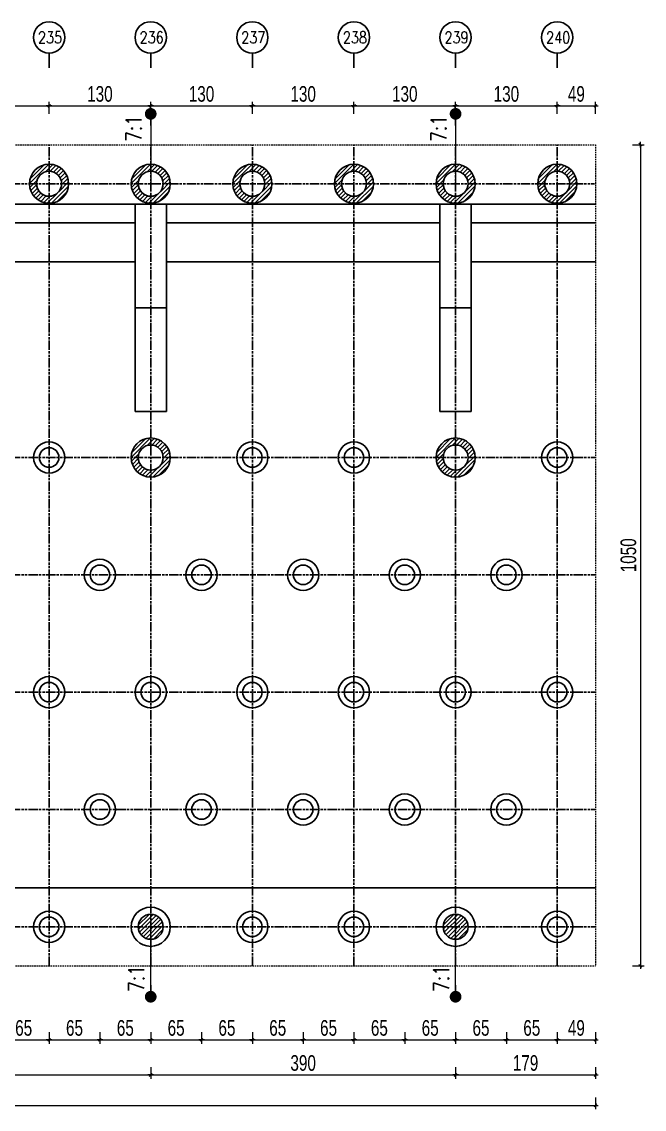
# Model space of a CAD drawing. Header units: inches. Extents: x -1640460 to 2672754, y -1012 to 1209503.
# Drawn here: x 3050 to 3847, y 136 to 1527 of the extents above; entities that cross this region are included whole.
import ezdxf

# ---------------------------------------------------------------- set-up
doc = ezdxf.new("R2010")
doc.units = ezdxf.units.IN
doc.header["$MEASUREMENT"] = 0
doc.linetypes.add('ACAD_ISO09W100', pattern=[45, 24, -3, 6, -3, 6, -3])
doc.linetypes.add('HIDDEN', pattern=[0.375, 0.25, -0.125])
doc.layers.add('DIM', color=177, linetype='Continuous', lineweight=20)
doc.layers.add('THAY1', color=9, linetype='Continuous', lineweight=20)
for name, color, linetype in [('Kich thuoc', 4, 'Continuous'), ('Text', 2, 'Continuous'), ('Tim', 8, 'ACAD_ISO09W100')]:
    doc.layers.add(name, color=color, linetype=linetype)
doc.styles.add('KICH_THUOC', font='vnsimli.shx', dxfattribs={"width": 0.8})
doc.styles.add('TXTDIM', font='VNARIAL.TTF', dxfattribs={"width": 0.7})
doc.dimstyles.new('DIM10', dxfattribs={"dimscale": 10, "dimtxt": 2, "dimasz": 0.3, "dimexe": 0.5, "dimexo": 0.5, "dimgap": 0.5, "dimtad": 1, "dimdec": 0, "dimzin": 12, "dimdsep": 46, "dimtxsty": 'TXTDIM', "dimblk": 'SLASH', "dimcen": 1.5, "dimclrd": 1, "dimclre": 256, "dimclrt": 2, "dimadec": 0, "dimazin": 0, "dimtfac": 1, "dimtdec": 0, "dimtix": 1, "dimtmove": 0, "dimatfit": 3, "dimldrblk": 'DOT', "dimfxl": 1, "dimfxlon": 1, "dimtolj": 1, "dimtzin": 0, "dimlwd": 9, "dimlwe": 9, "dimarcsym": 1})
pattern_1 = [(45, (2340, 0), (-2.651650429449553, 2.651650429449553), [])]
pattern_2 = [(45, (2730, 0), (-2.651650429449553, 2.651650429449553), [])]

# ---------------------------------------------------------------- blocks, each defined once
blk = doc.blocks.new('SLASH')
at = {"layer": 'DIM', "color": 16}
blk.add_line((-1.2, 0), (1.2, 0), dxfattribs=at)
at = {"layer": 'DIM', "color": 16, "linetype": 'Continuous'}
blk.add_line((-0.6, -0.6), (0.6, 0.6), dxfattribs=at)
blk = doc.blocks.new('*D294')
at = {"layer": 'Defpoints', "color": 0}
for p in [(3020.375935427951, 319.4343528143809), (3085.375935427951, 319.4343528143809), (3085.375935427951, 224.8443050668575)]:
    blk.add_point(p, dxfattribs=at)
at = {"layer": 'Kich thuoc', "lineweight": 9}
for p, q in [((3020.375935427951, 234.8443050668575), (3020.375935427951, 219.8443050668575)), ((3085.375935427951, 234.8443050668575), (3085.375935427951, 219.8443050668575))]:
    blk.add_line(p, q, dxfattribs=at)
at = {"layer": 'Kich thuoc', "color": 1, "lineweight": 9}
blk.add_line((3023.375935427951, 224.8443050668575), (3082.375935427951, 224.8443050668575), dxfattribs=at)
at = {"layer": 'Kich thuoc', "color": 1, "lineweight": 9, "xscale": 3, "yscale": 3, "zscale": 3, "rotation": 180}
blk.add_blockref('SLASH', (3020.375935427951, 224.8443050668575), dxfattribs=at)
at = {"layer": 'Kich thuoc', "color": 1, "lineweight": 9, "xscale": 3, "yscale": 3, "zscale": 3}
blk.add_blockref('SLASH', (3085.375935427951, 224.8443050668575), dxfattribs=at)
at = {"layer": 'Kich thuoc', "color": 2, "insert": (3052.875935427951, 240.0489435388902), "char_height": 20, "attachment_point": 5, "style": 'TXTDIM'}
blk.add_mtext('\\A1;65', dxfattribs=at)
blk = doc.blocks.new('_Dot')
at = {"color": 0, "linetype": 'ByBlock', "lineweight": -2}
blk.add_line((-0.5, 0), (-1, 0), dxfattribs=at)
at = {"color": 0, "linetype": 'ByBlock', "const_width": 0.5}
blk.add_lwpolyline([(-0.25, 0, 1), (0.25, 0, 1)], format="xyb", close=True, dxfattribs=at)
blk = doc.blocks.new('*D295')
at = {"layer": 'Defpoints', "color": 0}
for p in [(3085.375935427951, 319.4343528143809), (3150.375935427951, 319.4343528143809), (3150.375935427951, 224.8443050668575)]:
    blk.add_point(p, dxfattribs=at)
at = {"layer": 'Kich thuoc', "lineweight": 9}
for p, q in [((3085.375935427951, 234.8443050668575), (3085.375935427951, 219.8443050668575)), ((3150.375935427951, 234.8443050668575), (3150.375935427951, 219.8443050668575))]:
    blk.add_line(p, q, dxfattribs=at)
at = {"layer": 'Kich thuoc', "color": 1, "lineweight": 9}
blk.add_line((3088.375935427951, 224.8443050668575), (3147.375935427951, 224.8443050668575), dxfattribs=at)
at = {"layer": 'Kich thuoc', "color": 1, "lineweight": 9, "xscale": 3, "yscale": 3, "zscale": 3, "rotation": 180}
blk.add_blockref('SLASH', (3085.375935427951, 224.8443050668575), dxfattribs=at)
at = {"layer": 'Kich thuoc', "color": 1, "lineweight": 9, "xscale": 3, "yscale": 3, "zscale": 3}
blk.add_blockref('SLASH', (3150.375935427951, 224.8443050668575), dxfattribs=at)
at = {"layer": 'Kich thuoc', "color": 2, "insert": (3117.875935427951, 240.0489435388902), "char_height": 20, "attachment_point": 5, "style": 'TXTDIM'}
blk.add_mtext('\\A1;65', dxfattribs=at)
blk = doc.blocks.new('*D296')
at = {"layer": 'Defpoints', "color": 0}
for p in [(3150.375935427951, 319.4343528143809), (3215.375935427951, 319.4343528143809), (3215.375935427951, 224.8443050668575)]:
    blk.add_point(p, dxfattribs=at)
at = {"layer": 'Kich thuoc', "lineweight": 9}
for p, q in [((3150.375935427951, 234.8443050668575), (3150.375935427951, 219.8443050668575)), ((3215.375935427951, 234.8443050668575), (3215.375935427951, 219.8443050668575))]:
    blk.add_line(p, q, dxfattribs=at)
at = {"layer": 'Kich thuoc', "color": 1, "lineweight": 9}
blk.add_line((3153.375935427951, 224.8443050668575), (3212.375935427951, 224.8443050668575), dxfattribs=at)
at = {"layer": 'Kich thuoc', "color": 1, "lineweight": 9, "xscale": 3, "yscale": 3, "zscale": 3, "rotation": 180}
blk.add_blockref('SLASH', (3150.375935427951, 224.8443050668575), dxfattribs=at)
at = {"layer": 'Kich thuoc', "color": 1, "lineweight": 9, "xscale": 3, "yscale": 3, "zscale": 3}
blk.add_blockref('SLASH', (3215.375935427951, 224.8443050668575), dxfattribs=at)
at = {"layer": 'Kich thuoc', "color": 2, "insert": (3182.875935427951, 240.0489435388902), "char_height": 20, "attachment_point": 5, "style": 'TXTDIM'}
blk.add_mtext('\\A1;65', dxfattribs=at)
blk = doc.blocks.new('*D297')
at = {"layer": 'Defpoints', "color": 0}
for p in [(3215.375935427951, 319.4343528143809), (3280.375935427951, 319.4343528143809), (3280.375935427951, 224.8443050668575)]:
    blk.add_point(p, dxfattribs=at)
at = {"layer": 'Kich thuoc', "lineweight": 9}
for p, q in [((3215.375935427951, 234.8443050668575), (3215.375935427951, 219.8443050668575)), ((3280.375935427951, 234.8443050668575), (3280.375935427951, 219.8443050668575))]:
    blk.add_line(p, q, dxfattribs=at)
at = {"layer": 'Kich thuoc', "color": 1, "lineweight": 9}
blk.add_line((3218.375935427951, 224.8443050668575), (3277.375935427951, 224.8443050668575), dxfattribs=at)
at = {"layer": 'Kich thuoc', "color": 1, "lineweight": 9, "xscale": 3, "yscale": 3, "zscale": 3, "rotation": 180}
blk.add_blockref('SLASH', (3215.375935427951, 224.8443050668575), dxfattribs=at)
at = {"layer": 'Kich thuoc', "color": 1, "lineweight": 9, "xscale": 3, "yscale": 3, "zscale": 3}
blk.add_blockref('SLASH', (3280.375935427951, 224.8443050668575), dxfattribs=at)
at = {"layer": 'Kich thuoc', "color": 2, "insert": (3247.875935427951, 240.0489435388902), "char_height": 20, "attachment_point": 5, "style": 'TXTDIM'}
blk.add_mtext('\\A1;65', dxfattribs=at)
blk = doc.blocks.new('*D298')
at = {"layer": 'Defpoints', "color": 0}
for p in [(3280.375935427951, 319.4343528143809), (3345.375935427951, 319.4343528143809), (3345.375935427951, 224.8443050668575)]:
    blk.add_point(p, dxfattribs=at)
at = {"layer": 'Kich thuoc', "lineweight": 9}
for p, q in [((3280.375935427951, 234.8443050668575), (3280.375935427951, 219.8443050668575)), ((3345.375935427951, 234.8443050668575), (3345.375935427951, 219.8443050668575))]:
    blk.add_line(p, q, dxfattribs=at)
at = {"layer": 'Kich thuoc', "color": 1, "lineweight": 9}
blk.add_line((3283.375935427951, 224.8443050668575), (3342.375935427951, 224.8443050668575), dxfattribs=at)
at = {"layer": 'Kich thuoc', "color": 1, "lineweight": 9, "xscale": 3, "yscale": 3, "zscale": 3, "rotation": 180}
blk.add_blockref('SLASH', (3280.375935427951, 224.8443050668575), dxfattribs=at)
at = {"layer": 'Kich thuoc', "color": 1, "lineweight": 9, "xscale": 3, "yscale": 3, "zscale": 3}
blk.add_blockref('SLASH', (3345.375935427951, 224.8443050668575), dxfattribs=at)
at = {"layer": 'Kich thuoc', "color": 2, "insert": (3312.875935427951, 240.0489435388902), "char_height": 20, "attachment_point": 5, "style": 'TXTDIM'}
blk.add_mtext('\\A1;65', dxfattribs=at)
blk = doc.blocks.new('*D299')
at = {"layer": 'Defpoints', "color": 0}
for p in [(3345.375935427951, 319.4343528143809), (3410.375935427951, 319.4343528143809), (3410.375935427951, 224.8443050668575)]:
    blk.add_point(p, dxfattribs=at)
at = {"layer": 'Kich thuoc', "lineweight": 9}
for p, q in [((3345.375935427951, 234.8443050668575), (3345.375935427951, 219.8443050668575)), ((3410.375935427951, 234.8443050668575), (3410.375935427951, 219.8443050668575))]:
    blk.add_line(p, q, dxfattribs=at)
at = {"layer": 'Kich thuoc', "color": 1, "lineweight": 9}
blk.add_line((3348.375935427951, 224.8443050668575), (3407.375935427951, 224.8443050668575), dxfattribs=at)
at = {"layer": 'Kich thuoc', "color": 1, "lineweight": 9, "xscale": 3, "yscale": 3, "zscale": 3, "rotation": 180}
blk.add_blockref('SLASH', (3345.375935427951, 224.8443050668575), dxfattribs=at)
at = {"layer": 'Kich thuoc', "color": 1, "lineweight": 9, "xscale": 3, "yscale": 3, "zscale": 3}
blk.add_blockref('SLASH', (3410.375935427951, 224.8443050668575), dxfattribs=at)
at = {"layer": 'Kich thuoc', "color": 2, "insert": (3377.875935427951, 240.0489435388902), "char_height": 20, "attachment_point": 5, "style": 'TXTDIM'}
blk.add_mtext('\\A1;65', dxfattribs=at)
blk = doc.blocks.new('*D300')
at = {"layer": 'Defpoints', "color": 0}
for p in [(3410.375935427951, 319.4343528143809), (3475.375935427951, 319.4343528143809), (3475.375935427951, 224.8443050668575)]:
    blk.add_point(p, dxfattribs=at)
at = {"layer": 'Kich thuoc', "lineweight": 9}
for p, q in [((3410.375935427951, 234.8443050668575), (3410.375935427951, 219.8443050668575)), ((3475.375935427951, 234.8443050668575), (3475.375935427951, 219.8443050668575))]:
    blk.add_line(p, q, dxfattribs=at)
at = {"layer": 'Kich thuoc', "color": 1, "lineweight": 9}
blk.add_line((3413.375935427951, 224.8443050668575), (3472.375935427951, 224.8443050668575), dxfattribs=at)
at = {"layer": 'Kich thuoc', "color": 1, "lineweight": 9, "xscale": 3, "yscale": 3, "zscale": 3, "rotation": 180}
blk.add_blockref('SLASH', (3410.375935427951, 224.8443050668575), dxfattribs=at)
at = {"layer": 'Kich thuoc', "color": 1, "lineweight": 9, "xscale": 3, "yscale": 3, "zscale": 3}
blk.add_blockref('SLASH', (3475.375935427951, 224.8443050668575), dxfattribs=at)
at = {"layer": 'Kich thuoc', "color": 2, "insert": (3442.875935427951, 240.0489435388902), "char_height": 20, "attachment_point": 5, "style": 'TXTDIM'}
blk.add_mtext('\\A1;65', dxfattribs=at)
blk = doc.blocks.new('*D301')
at = {"layer": 'Defpoints', "color": 0}
for p in [(3475.375935427951, 319.4343528143809), (3540.375935427951, 319.4343528143809), (3540.375935427951, 224.8443050668575)]:
    blk.add_point(p, dxfattribs=at)
at = {"layer": 'Kich thuoc', "lineweight": 9}
for p, q in [((3475.375935427951, 234.8443050668575), (3475.375935427951, 219.8443050668575)), ((3540.375935427951, 234.8443050668575), (3540.375935427951, 219.8443050668575))]:
    blk.add_line(p, q, dxfattribs=at)
at = {"layer": 'Kich thuoc', "color": 1, "lineweight": 9}
blk.add_line((3478.375935427951, 224.8443050668575), (3537.375935427951, 224.8443050668575), dxfattribs=at)
at = {"layer": 'Kich thuoc', "color": 1, "lineweight": 9, "xscale": 3, "yscale": 3, "zscale": 3, "rotation": 180}
blk.add_blockref('SLASH', (3475.375935427951, 224.8443050668575), dxfattribs=at)
at = {"layer": 'Kich thuoc', "color": 1, "lineweight": 9, "xscale": 3, "yscale": 3, "zscale": 3}
blk.add_blockref('SLASH', (3540.375935427951, 224.8443050668575), dxfattribs=at)
at = {"layer": 'Kich thuoc', "color": 2, "insert": (3507.875935427951, 240.0489435388902), "char_height": 20, "attachment_point": 5, "style": 'TXTDIM'}
blk.add_mtext('\\A1;65', dxfattribs=at)
blk = doc.blocks.new('*D302')
at = {"layer": 'Defpoints', "color": 0}
for p in [(3540.375935427951, 319.4343528143809), (3605.375935427951, 319.4343528143809), (3605.375935427951, 224.8443050668575)]:
    blk.add_point(p, dxfattribs=at)
at = {"layer": 'Kich thuoc', "lineweight": 9}
for p, q in [((3540.375935427951, 234.8443050668575), (3540.375935427951, 219.8443050668575)), ((3605.375935427951, 234.8443050668575), (3605.375935427951, 219.8443050668575))]:
    blk.add_line(p, q, dxfattribs=at)
at = {"layer": 'Kich thuoc', "color": 1, "lineweight": 9}
blk.add_line((3543.375935427951, 224.8443050668575), (3602.375935427951, 224.8443050668575), dxfattribs=at)
at = {"layer": 'Kich thuoc', "color": 1, "lineweight": 9, "xscale": 3, "yscale": 3, "zscale": 3, "rotation": 180}
blk.add_blockref('SLASH', (3540.375935427951, 224.8443050668575), dxfattribs=at)
at = {"layer": 'Kich thuoc', "color": 1, "lineweight": 9, "xscale": 3, "yscale": 3, "zscale": 3}
blk.add_blockref('SLASH', (3605.375935427951, 224.8443050668575), dxfattribs=at)
at = {"layer": 'Kich thuoc', "color": 2, "insert": (3572.875935427951, 240.0489435388902), "char_height": 20, "attachment_point": 5, "style": 'TXTDIM'}
blk.add_mtext('\\A1;65', dxfattribs=at)
blk = doc.blocks.new('*D303')
at = {"layer": 'Defpoints', "color": 0}
for p in [(3605.375935427951, 319.4343528143809), (3670.375935427951, 319.4343528143809), (3670.375935427951, 224.8443050668575)]:
    blk.add_point(p, dxfattribs=at)
at = {"layer": 'Kich thuoc', "lineweight": 9}
for p, q in [((3605.375935427951, 234.8443050668575), (3605.375935427951, 219.8443050668575)), ((3670.375935427951, 234.8443050668575), (3670.375935427951, 219.8443050668575))]:
    blk.add_line(p, q, dxfattribs=at)
at = {"layer": 'Kich thuoc', "color": 1, "lineweight": 9}
blk.add_line((3608.375935427951, 224.8443050668575), (3667.375935427951, 224.8443050668575), dxfattribs=at)
at = {"layer": 'Kich thuoc', "color": 1, "lineweight": 9, "xscale": 3, "yscale": 3, "zscale": 3, "rotation": 180}
blk.add_blockref('SLASH', (3605.375935427951, 224.8443050668575), dxfattribs=at)
at = {"layer": 'Kich thuoc', "color": 1, "lineweight": 9, "xscale": 3, "yscale": 3, "zscale": 3}
blk.add_blockref('SLASH', (3670.375935427951, 224.8443050668575), dxfattribs=at)
at = {"layer": 'Kich thuoc', "color": 2, "insert": (3637.875935427951, 240.0489435388902), "char_height": 20, "attachment_point": 5, "style": 'TXTDIM'}
blk.add_mtext('\\A1;65', dxfattribs=at)
blk = doc.blocks.new('*D304')
at = {"layer": 'Defpoints', "color": 0}
for p in [(3670.375935427951, 319.4343528143809), (3735.375935427951, 319.4343528143809), (3735.375935427951, 224.8443050668575)]:
    blk.add_point(p, dxfattribs=at)
at = {"layer": 'Kich thuoc', "lineweight": 9}
for p, q in [((3670.375935427951, 234.8443050668575), (3670.375935427951, 219.8443050668575)), ((3735.375935427951, 234.8443050668575), (3735.375935427951, 219.8443050668575))]:
    blk.add_line(p, q, dxfattribs=at)
at = {"layer": 'Kich thuoc', "color": 1, "lineweight": 9}
blk.add_line((3673.375935427951, 224.8443050668575), (3732.375935427951, 224.8443050668575), dxfattribs=at)
at = {"layer": 'Kich thuoc', "color": 1, "lineweight": 9, "xscale": 3, "yscale": 3, "zscale": 3, "rotation": 180}
blk.add_blockref('SLASH', (3670.375935427951, 224.8443050668575), dxfattribs=at)
at = {"layer": 'Kich thuoc', "color": 1, "lineweight": 9, "xscale": 3, "yscale": 3, "zscale": 3}
blk.add_blockref('SLASH', (3735.375935427951, 224.8443050668575), dxfattribs=at)
at = {"layer": 'Kich thuoc', "color": 2, "insert": (3702.875935427951, 240.0489435388902), "char_height": 20, "attachment_point": 5, "style": 'TXTDIM'}
blk.add_mtext('\\A1;65', dxfattribs=at)
blk = doc.blocks.new('*D305')
at = {"layer": 'Defpoints', "color": 0}
for p in [(3735.375935427951, 319.4343528143809), (3784.375935427951, 319.4343528143809), (3784.375935427951, 224.8443050668575)]:
    blk.add_point(p, dxfattribs=at)
at = {"layer": 'Kich thuoc', "lineweight": 9}
for p, q in [((3735.375935427951, 234.8443050668575), (3735.375935427951, 219.8443050668575)), ((3784.375935427951, 234.8443050668575), (3784.375935427951, 219.8443050668575))]:
    blk.add_line(p, q, dxfattribs=at)
at = {"layer": 'Kich thuoc', "color": 1, "lineweight": 9}
blk.add_line((3738.375935427951, 224.8443050668575), (3781.375935427951, 224.8443050668575), dxfattribs=at)
at = {"layer": 'Kich thuoc', "color": 1, "lineweight": 9, "xscale": 3, "yscale": 3, "zscale": 3, "rotation": 180}
blk.add_blockref('SLASH', (3735.375935427951, 224.8443050668575), dxfattribs=at)
at = {"layer": 'Kich thuoc', "color": 1, "lineweight": 9, "xscale": 3, "yscale": 3, "zscale": 3}
blk.add_blockref('SLASH', (3784.375935427951, 224.8443050668575), dxfattribs=at)
at = {"layer": 'Kich thuoc', "color": 2, "insert": (3759.875935427951, 240.0489435388902), "char_height": 20, "attachment_point": 5, "style": 'TXTDIM'}
blk.add_mtext('\\A1;49', dxfattribs=at)
blk = doc.blocks.new('*D312')
at = {"layer": 'Defpoints', "color": 0}
for p in [(2825.375935427951, 319.4343528143809), (3215.375935427951, 319.4343528143809), (3215.375935427951, 179.9958331082016)]:
    blk.add_point(p, dxfattribs=at)
at = {"layer": 'Kich thuoc', "lineweight": 9}
for p, q in [((2825.375935427951, 189.9958331082016), (2825.375935427951, 174.9958331082016)), ((3215.375935427951, 189.9958331082016), (3215.375935427951, 174.9958331082016))]:
    blk.add_line(p, q, dxfattribs=at)
at = {"layer": 'Kich thuoc', "color": 1, "lineweight": 9}
blk.add_line((2828.375935427951, 179.9958331082016), (3212.375935427951, 179.9958331082016), dxfattribs=at)
at = {"layer": 'Kich thuoc', "color": 1, "lineweight": 9, "xscale": 3, "yscale": 3, "zscale": 3, "rotation": 180}
blk.add_blockref('SLASH', (2825.375935427951, 179.9958331082016), dxfattribs=at)
at = {"layer": 'Kich thuoc', "color": 1, "lineweight": 9, "xscale": 3, "yscale": 3, "zscale": 3}
blk.add_blockref('SLASH', (3215.375935427951, 179.9958331082016), dxfattribs=at)
at = {"layer": 'Kich thuoc', "color": 2, "insert": (3020.375935427951, 195.2141141450365), "char_height": 20, "attachment_point": 5, "style": 'TXTDIM'}
blk.add_mtext('\\A1;390', dxfattribs=at)
blk = doc.blocks.new('*D313')
at = {"layer": 'Defpoints', "color": 0}
for p in [(3215.375935427951, 319.4343528143809), (3605.375935427951, 319.4343528143809), (3605.375935427951, 179.9958331082016)]:
    blk.add_point(p, dxfattribs=at)
at = {"layer": 'Kich thuoc', "lineweight": 9}
for p, q in [((3215.375935427951, 189.9958331082016), (3215.375935427951, 174.9958331082016)), ((3605.375935427951, 189.9958331082016), (3605.375935427951, 174.9958331082016))]:
    blk.add_line(p, q, dxfattribs=at)
at = {"layer": 'Kich thuoc', "color": 1, "lineweight": 9}
blk.add_line((3218.375935427951, 179.9958331082016), (3602.375935427951, 179.9958331082016), dxfattribs=at)
at = {"layer": 'Kich thuoc', "color": 1, "lineweight": 9, "xscale": 3, "yscale": 3, "zscale": 3, "rotation": 180}
blk.add_blockref('SLASH', (3215.375935427951, 179.9958331082016), dxfattribs=at)
at = {"layer": 'Kich thuoc', "color": 1, "lineweight": 9, "xscale": 3, "yscale": 3, "zscale": 3}
blk.add_blockref('SLASH', (3605.375935427951, 179.9958331082016), dxfattribs=at)
at = {"layer": 'Kich thuoc', "color": 2, "insert": (3410.375935427951, 195.2141141450365), "char_height": 20, "attachment_point": 5, "style": 'TXTDIM'}
blk.add_mtext('\\A1;390', dxfattribs=at)
blk = doc.blocks.new('*D314')
at = {"layer": 'Defpoints', "color": 0}
for p in [(3605.375935427951, 319.4343528143809), (3784.375935427951, 319.4343528143809), (3784.375935427951, 179.9958331082016)]:
    blk.add_point(p, dxfattribs=at)
at = {"layer": 'Kich thuoc', "lineweight": 9}
for p, q in [((3605.375935427951, 189.9958331082016), (3605.375935427951, 174.9958331082016)), ((3784.375935427951, 189.9958331082016), (3784.375935427951, 174.9958331082016))]:
    blk.add_line(p, q, dxfattribs=at)
at = {"layer": 'Kich thuoc', "color": 1, "lineweight": 9}
blk.add_line((3608.375935427951, 179.9958331082016), (3781.375935427951, 179.9958331082016), dxfattribs=at)
at = {"layer": 'Kich thuoc', "color": 1, "lineweight": 9, "xscale": 3, "yscale": 3, "zscale": 3, "rotation": 180}
blk.add_blockref('SLASH', (3605.375935427951, 179.9958331082016), dxfattribs=at)
at = {"layer": 'Kich thuoc', "color": 1, "lineweight": 9, "xscale": 3, "yscale": 3, "zscale": 3}
blk.add_blockref('SLASH', (3784.375935427951, 179.9958331082016), dxfattribs=at)
at = {"layer": 'Kich thuoc', "color": 2, "insert": (3694.875935427951, 195.2004715802344), "char_height": 20, "attachment_point": 5, "style": 'TXTDIM'}
blk.add_mtext('\\A1;179', dxfattribs=at)
blk = doc.blocks.new('*D315')
at = {"layer": 'Defpoints', "color": 0, "ltscale": 10}
for p in [(696.3759354279509, 319.4343528143809), (3784.375935427951, 319.4343528143809), (3784.375935427951, 141.1836289337371)]:
    blk.add_point(p, dxfattribs=at)
at = {"layer": 'Kich thuoc', "lineweight": 9, "ltscale": 10}
for p, q in [((696.3759354279509, 151.1836289337371), (696.3759354279509, 136.1836289337371)), ((3784.375935427951, 151.1836289337371), (3784.375935427951, 136.1836289337371))]:
    blk.add_line(p, q, dxfattribs=at)
at = {"layer": 'Kich thuoc', "color": 1, "lineweight": 9, "ltscale": 10}
blk.add_line((699.3759354279509, 141.1836289337371), (3781.375935427951, 141.1836289337371), dxfattribs=at)
at = {"layer": 'Kich thuoc', "color": 1, "lineweight": 9, "ltscale": 10, "xscale": 3, "yscale": 3, "zscale": 3, "rotation": 180}
blk.add_blockref('SLASH', (696.3759354279509, 141.1836289337371), dxfattribs=at)
at = {"layer": 'Kich thuoc', "color": 1, "lineweight": 9, "ltscale": 10, "xscale": 3, "yscale": 3, "zscale": 3}
blk.add_blockref('SLASH', (3784.375935427951, 141.1836289337371), dxfattribs=at)
at = {"layer": 'Kich thuoc', "color": 2, "ltscale": 10, "insert": (2240.375935427951, 156.401909970572), "char_height": 20, "attachment_point": 5, "style": 'TXTDIM'}
blk.add_mtext('\\A1;3088', dxfattribs=at)
blk = doc.blocks.new('*D341')
at = {"layer": 'Defpoints', "color": 0}
for p in [(3085.375935427951, 1418.99887959694), (2955.375935427951, 1369.434352814381), (3085.375935427951, 1369.434352814381)]:
    blk.add_point(p, dxfattribs=at)
at = {"layer": 'Kich thuoc', "lineweight": 9}
for p, q in [((2955.375935427951, 1408.99887959694), (2955.375935427951, 1423.99887959694)), ((3085.375935427951, 1408.99887959694), (3085.375935427951, 1423.99887959694))]:
    blk.add_line(p, q, dxfattribs=at)
at = {"layer": 'Kich thuoc', "color": 1, "lineweight": 9}
blk.add_line((2958.375935427951, 1418.99887959694), (3082.375935427951, 1418.99887959694), dxfattribs=at)
at = {"layer": 'Kich thuoc', "color": 1, "lineweight": 9, "xscale": 3, "yscale": 3, "zscale": 3, "rotation": 180}
blk.add_blockref('SLASH', (2955.375935427951, 1418.99887959694), dxfattribs=at)
at = {"layer": 'Kich thuoc', "color": 1, "lineweight": 9, "xscale": 3, "yscale": 3, "zscale": 3}
blk.add_blockref('SLASH', (3085.375935427951, 1418.99887959694), dxfattribs=at)
at = {"layer": 'Kich thuoc', "color": 2, "insert": (3020.375935427951, 1434.217160633775), "char_height": 20, "attachment_point": 5, "style": 'TXTDIM'}
blk.add_mtext('\\A1;130', dxfattribs=at)
blk = doc.blocks.new('*D342')
at = {"layer": 'Defpoints', "color": 0}
for p in [(3215.375935427951, 1418.99887959694), (3215.375935427951, 1383.01085730274), (3085.375935427951, 1369.434352814381)]:
    blk.add_point(p, dxfattribs=at)
at = {"layer": 'Kich thuoc', "lineweight": 9}
for p, q in [((3085.375935427951, 1408.99887959694), (3085.375935427951, 1423.99887959694)), ((3215.375935427951, 1408.99887959694), (3215.375935427951, 1423.99887959694))]:
    blk.add_line(p, q, dxfattribs=at)
at = {"layer": 'Kich thuoc', "color": 1, "lineweight": 9}
blk.add_line((3088.375935427951, 1418.99887959694), (3212.375935427951, 1418.99887959694), dxfattribs=at)
at = {"layer": 'Kich thuoc', "color": 1, "lineweight": 9, "xscale": 3, "yscale": 3, "zscale": 3, "rotation": 180}
blk.add_blockref('SLASH', (3085.375935427951, 1418.99887959694), dxfattribs=at)
at = {"layer": 'Kich thuoc', "color": 1, "lineweight": 9, "xscale": 3, "yscale": 3, "zscale": 3}
blk.add_blockref('SLASH', (3215.375935427951, 1418.99887959694), dxfattribs=at)
at = {"layer": 'Kich thuoc', "color": 2, "insert": (3150.375935427951, 1434.217160633775), "char_height": 20, "attachment_point": 5, "style": 'TXTDIM'}
blk.add_mtext('\\A1;130', dxfattribs=at)
blk = doc.blocks.new('*D343')
at = {"layer": 'Defpoints', "color": 0}
for p in [(3345.375935427951, 1418.99887959694), (3215.375935427951, 1369.434352814381), (3345.375935427951, 1369.434352814381)]:
    blk.add_point(p, dxfattribs=at)
at = {"layer": 'Kich thuoc', "lineweight": 9}
for p, q in [((3215.375935427951, 1408.99887959694), (3215.375935427951, 1423.99887959694)), ((3345.375935427951, 1408.99887959694), (3345.375935427951, 1423.99887959694))]:
    blk.add_line(p, q, dxfattribs=at)
at = {"layer": 'Kich thuoc', "color": 1, "lineweight": 9}
blk.add_line((3218.375935427951, 1418.99887959694), (3342.375935427951, 1418.99887959694), dxfattribs=at)
at = {"layer": 'Kich thuoc', "color": 1, "lineweight": 9, "xscale": 3, "yscale": 3, "zscale": 3, "rotation": 180}
blk.add_blockref('SLASH', (3215.375935427951, 1418.99887959694), dxfattribs=at)
at = {"layer": 'Kich thuoc', "color": 1, "lineweight": 9, "xscale": 3, "yscale": 3, "zscale": 3}
blk.add_blockref('SLASH', (3345.375935427951, 1418.99887959694), dxfattribs=at)
at = {"layer": 'Kich thuoc', "color": 2, "insert": (3280.375935427951, 1434.217160633775), "char_height": 20, "attachment_point": 5, "style": 'TXTDIM'}
blk.add_mtext('\\A1;130', dxfattribs=at)
blk = doc.blocks.new('*D344')
at = {"layer": 'Defpoints', "color": 0}
for p in [(3475.375935427951, 1418.99887959694), (3345.375935427951, 1369.434352814381), (3475.375935427951, 1369.434352814381)]:
    blk.add_point(p, dxfattribs=at)
at = {"layer": 'Kich thuoc', "lineweight": 9}
for p, q in [((3345.375935427951, 1408.99887959694), (3345.375935427951, 1423.99887959694)), ((3475.375935427951, 1408.99887959694), (3475.375935427951, 1423.99887959694))]:
    blk.add_line(p, q, dxfattribs=at)
at = {"layer": 'Kich thuoc', "color": 1, "lineweight": 9}
blk.add_line((3348.375935427951, 1418.99887959694), (3472.375935427951, 1418.99887959694), dxfattribs=at)
at = {"layer": 'Kich thuoc', "color": 1, "lineweight": 9, "xscale": 3, "yscale": 3, "zscale": 3, "rotation": 180}
blk.add_blockref('SLASH', (3345.375935427951, 1418.99887959694), dxfattribs=at)
at = {"layer": 'Kich thuoc', "color": 1, "lineweight": 9, "xscale": 3, "yscale": 3, "zscale": 3}
blk.add_blockref('SLASH', (3475.375935427951, 1418.99887959694), dxfattribs=at)
at = {"layer": 'Kich thuoc', "color": 2, "insert": (3410.375935427951, 1434.217160633775), "char_height": 20, "attachment_point": 5, "style": 'TXTDIM'}
blk.add_mtext('\\A1;130', dxfattribs=at)
blk = doc.blocks.new('*D345')
at = {"layer": 'Defpoints', "color": 0}
for p in [(3605.375935427951, 1418.99887959694), (3605.375935427951, 1383.01085730274), (3475.375935427951, 1369.434352814381)]:
    blk.add_point(p, dxfattribs=at)
at = {"layer": 'Kich thuoc', "lineweight": 9}
for p, q in [((3475.375935427951, 1408.99887959694), (3475.375935427951, 1423.99887959694)), ((3605.375935427951, 1408.99887959694), (3605.375935427951, 1423.99887959694))]:
    blk.add_line(p, q, dxfattribs=at)
at = {"layer": 'Kich thuoc', "color": 1, "lineweight": 9}
blk.add_line((3478.375935427951, 1418.99887959694), (3602.375935427951, 1418.99887959694), dxfattribs=at)
at = {"layer": 'Kich thuoc', "color": 1, "lineweight": 9, "xscale": 3, "yscale": 3, "zscale": 3, "rotation": 180}
blk.add_blockref('SLASH', (3475.375935427951, 1418.99887959694), dxfattribs=at)
at = {"layer": 'Kich thuoc', "color": 1, "lineweight": 9, "xscale": 3, "yscale": 3, "zscale": 3}
blk.add_blockref('SLASH', (3605.375935427951, 1418.99887959694), dxfattribs=at)
at = {"layer": 'Kich thuoc', "color": 2, "insert": (3540.375935427951, 1434.217160633775), "char_height": 20, "attachment_point": 5, "style": 'TXTDIM'}
blk.add_mtext('\\A1;130', dxfattribs=at)
blk = doc.blocks.new('*D346')
at = {"layer": 'Defpoints', "color": 0}
for p in [(3735.375935427951, 1418.99887959694), (3605.375935427951, 1369.434352814381), (3735.375935427951, 1369.434352814381)]:
    blk.add_point(p, dxfattribs=at)
at = {"layer": 'Kich thuoc', "lineweight": 9}
for p, q in [((3605.375935427951, 1408.99887959694), (3605.375935427951, 1423.99887959694)), ((3735.375935427951, 1408.99887959694), (3735.375935427951, 1423.99887959694))]:
    blk.add_line(p, q, dxfattribs=at)
at = {"layer": 'Kich thuoc', "color": 1, "lineweight": 9}
blk.add_line((3608.375935427951, 1418.99887959694), (3732.375935427951, 1418.99887959694), dxfattribs=at)
at = {"layer": 'Kich thuoc', "color": 1, "lineweight": 9, "xscale": 3, "yscale": 3, "zscale": 3, "rotation": 180}
blk.add_blockref('SLASH', (3605.375935427951, 1418.99887959694), dxfattribs=at)
at = {"layer": 'Kich thuoc', "color": 1, "lineweight": 9, "xscale": 3, "yscale": 3, "zscale": 3}
blk.add_blockref('SLASH', (3735.375935427951, 1418.99887959694), dxfattribs=at)
at = {"layer": 'Kich thuoc', "color": 2, "insert": (3670.375935427951, 1434.217160633775), "char_height": 20, "attachment_point": 5, "style": 'TXTDIM'}
blk.add_mtext('\\A1;130', dxfattribs=at)
blk = doc.blocks.new('*D347')
at = {"layer": 'Defpoints', "color": 0}
for p in [(3784.375935427951, 1418.99887959694), (3735.375935427951, 1369.434352814381), (3784.375935427951, 1369.434352814381)]:
    blk.add_point(p, dxfattribs=at)
at = {"layer": 'Kich thuoc', "lineweight": 9}
for p, q in [((3735.375935427951, 1408.99887959694), (3735.375935427951, 1423.99887959694)), ((3784.375935427951, 1408.99887959694), (3784.375935427951, 1423.99887959694))]:
    blk.add_line(p, q, dxfattribs=at)
at = {"layer": 'Kich thuoc', "color": 1, "lineweight": 9}
blk.add_line((3738.375935427951, 1418.99887959694), (3781.375935427951, 1418.99887959694), dxfattribs=at)
at = {"layer": 'Kich thuoc', "color": 1, "lineweight": 9, "xscale": 3, "yscale": 3, "zscale": 3, "rotation": 180}
blk.add_blockref('SLASH', (3735.375935427951, 1418.99887959694), dxfattribs=at)
at = {"layer": 'Kich thuoc', "color": 1, "lineweight": 9, "xscale": 3, "yscale": 3, "zscale": 3}
blk.add_blockref('SLASH', (3784.375935427951, 1418.99887959694), dxfattribs=at)
at = {"layer": 'Kich thuoc', "color": 2, "insert": (3759.875935427951, 1434.210339351374), "char_height": 20, "attachment_point": 5, "style": 'TXTDIM'}
blk.add_mtext('\\A1;49', dxfattribs=at)
blk = doc.blocks.new('*D350')
at = {"layer": 'Defpoints', "color": 0}
for p in [(3784.375935427951, 1369.434352814381), (3784.375935427951, 319.4343528143809), (3841.737102574902, 319.4343528143809)]:
    blk.add_point(p, dxfattribs=at)
at = {"layer": 'Kich thuoc', "lineweight": 9}
for p, q in [((3831.737102574902, 1369.434352814381), (3846.737102574902, 1369.434352814381)), ((3831.737102574902, 319.4343528143809), (3846.737102574902, 319.4343528143809))]:
    blk.add_line(p, q, dxfattribs=at)
at = {"layer": 'Kich thuoc', "color": 1, "lineweight": 9}
blk.add_line((3841.737102574902, 1366.434352814381), (3841.737102574902, 322.4343528143809), dxfattribs=at)
at = {"layer": 'Kich thuoc', "color": 1, "lineweight": 9, "xscale": 3, "yscale": 3, "zscale": 3}
for p, rotation in [((3841.737102574902, 1369.434352814381), 90), ((3841.737102574902, 319.4343528143809), 270)]:
    blk.add_blockref('SLASH', p, dxfattribs=dict(at, rotation=rotation))
at = {"layer": 'Kich thuoc', "color": 2, "insert": (3826.525642820468, 844.4343528143816), "char_height": 20, "attachment_point": 5, "rotation": 90, "style": 'TXTDIM'}
blk.add_mtext('\\A1;1050', dxfattribs=at)

msp = doc.modelspace()

# ---------------------------------------------------------------- hatches: boundary and pattern name
h = msp.add_hatch()
h.set_pattern_fill('ANSI31', color=256, scale=30, style=0)
h.set_pattern_definition(pattern_1)
h.paths.add_polyline_path([(3085.375935427951, 1344.434352814381, 0.4142135623730951), (3060.375935427951, 1319.434352814381), (3069.375935427951, 1319.434352814381, -0.4142135623730951), (3085.375935427951, 1335.434352814381)])
h.paths.add_polyline_path([(3085.375935427951, 1344.434352814381), (3085.375935427951, 1335.434352814381, -0.4142135623730951), (3101.375935427951, 1319.434352814381), (3110.375935427951, 1319.434352814381, 0.4142135623730951)])
h.paths.add_polyline_path([(3110.375935427951, 1319.434352814381), (3101.375935427951, 1319.434352814381, -0.4142135623730951), (3085.375935427951, 1303.434352814381), (3085.375935427951, 1294.434352814381, 0.4142135623730951)])
h.paths.add_polyline_path([(3069.375935427951, 1319.434352814381), (3060.375935427951, 1319.434352814381, 0.4142135623730951), (3085.375935427951, 1294.434352814381), (3085.375935427951, 1303.434352814381, -0.4142135623730951)])
h = msp.add_hatch()
h.set_pattern_fill('ANSI31', color=256, scale=30, style=0)
h.set_pattern_definition([(45, (2470, 0), (-2.651650429449553, 2.651650429449553), [])])
h.paths.add_polyline_path([(3215.375935427951, 1344.434352814381, 0.4142135623730951), (3190.375935427951, 1319.434352814381), (3199.375935427951, 1319.434352814381, -0.4142135623730951), (3215.375935427951, 1335.434352814381)])
h.paths.add_polyline_path([(3215.375935427951, 1344.434352814381), (3215.375935427951, 1335.434352814381, -0.4142135623730951), (3231.375935427951, 1319.434352814381), (3240.375935427951, 1319.434352814381, 0.4142135623730951)])
h.paths.add_polyline_path([(3240.375935427951, 1319.434352814381), (3231.375935427951, 1319.434352814381, -0.4142135623730951), (3215.375935427951, 1303.434352814381), (3215.375935427951, 1294.434352814381, 0.4142135623730951)])
h.paths.add_polyline_path([(3199.375935427951, 1319.434352814381), (3190.375935427951, 1319.434352814381, 0.4142135623730951), (3215.375935427951, 1294.434352814381), (3215.375935427951, 1303.434352814381, -0.4142135623730951)])
h = msp.add_hatch()
h.set_pattern_fill('ANSI31', color=256, scale=30, style=0)
h.set_pattern_definition([(45, (2600, 0), (-2.651650429449553, 2.651650429449553), [])])
h.paths.add_polyline_path([(3345.375935427951, 1344.434352814381, 0.4142135623730951), (3320.375935427951, 1319.434352814381), (3329.375935427951, 1319.434352814381, -0.4142135623730951), (3345.375935427951, 1335.434352814381)])
h.paths.add_polyline_path([(3345.375935427951, 1344.434352814381), (3345.375935427951, 1335.434352814381, -0.4142135623730951), (3361.375935427951, 1319.434352814381), (3370.375935427951, 1319.434352814381, 0.4142135623730951)])
h.paths.add_polyline_path([(3370.375935427951, 1319.434352814381), (3361.375935427951, 1319.434352814381, -0.4142135623730951), (3345.375935427951, 1303.434352814381), (3345.375935427951, 1294.434352814381, 0.4142135623730951)])
h.paths.add_polyline_path([(3329.375935427951, 1319.434352814381), (3320.375935427951, 1319.434352814381, 0.4142135623730951), (3345.375935427951, 1294.434352814381), (3345.375935427951, 1303.434352814381, -0.4142135623730951)])
h = msp.add_hatch()
h.set_pattern_fill('ANSI31', color=256, scale=30, style=0)
h.set_pattern_definition(pattern_2)
h.paths.add_polyline_path([(3475.375935427951, 1344.434352814381, 0.4142135623730951), (3450.375935427951, 1319.434352814381), (3459.375935427951, 1319.434352814381, -0.4142135623730951), (3475.375935427951, 1335.434352814381)])
h.paths.add_polyline_path([(3475.375935427951, 1344.434352814381), (3475.375935427951, 1335.434352814381, -0.4142135623730951), (3491.375935427951, 1319.434352814381), (3500.375935427951, 1319.434352814381, 0.4142135623730951)])
h.paths.add_polyline_path([(3500.375935427951, 1319.434352814381), (3491.375935427951, 1319.434352814381, -0.4142135623730951), (3475.375935427951, 1303.434352814381), (3475.375935427951, 1294.434352814381, 0.4142135623730951)])
h.paths.add_polyline_path([(3459.375935427951, 1319.434352814381), (3450.375935427951, 1319.434352814381, 0.4142135623730951), (3475.375935427951, 1294.434352814381), (3475.375935427951, 1303.434352814381, -0.4142135623730951)])
h = msp.add_hatch()
h.set_pattern_fill('ANSI31', color=256, scale=30, style=0)
h.set_pattern_definition([(45, (2860, 0), (-2.651650429449553, 2.651650429449553), [])])
h.paths.add_polyline_path([(3605.375935427951, 1344.434352814381, 0.4142135623730951), (3580.375935427951, 1319.434352814381), (3589.375935427951, 1319.434352814381, -0.4142135623730951), (3605.375935427951, 1335.434352814381)])
h.paths.add_polyline_path([(3605.375935427951, 1344.434352814381), (3605.375935427951, 1335.434352814381, -0.4142135623730951), (3621.375935427951, 1319.434352814381), (3630.375935427951, 1319.434352814381, 0.4142135623730951)])
h.paths.add_polyline_path([(3630.375935427951, 1319.434352814381), (3621.375935427951, 1319.434352814381, -0.4142135623730951), (3605.375935427951, 1303.434352814381), (3605.375935427951, 1294.434352814381, 0.4142135623730951)])
h.paths.add_polyline_path([(3589.375935427951, 1319.434352814381), (3580.375935427951, 1319.434352814381, 0.4142135623730951), (3605.375935427951, 1294.434352814381), (3605.375935427951, 1303.434352814381, -0.4142135623730951)])
h = msp.add_hatch()
h.set_pattern_fill('ANSI31', color=256, scale=30, style=0)
h.set_pattern_definition([(45, (2990, 0), (-2.651650429449553, 2.651650429449553), [])])
h.paths.add_polyline_path([(3735.375935427951, 1344.434352814381, 0.4142135623730951), (3710.375935427951, 1319.434352814381), (3719.375935427951, 1319.434352814381, -0.4142135623730951), (3735.375935427951, 1335.434352814381)])
h.paths.add_polyline_path([(3735.375935427951, 1344.434352814381), (3735.375935427951, 1335.434352814381, -0.4142135623730951), (3751.375935427951, 1319.434352814381), (3760.375935427951, 1319.434352814381, 0.4142135623730951)])
h.paths.add_polyline_path([(3760.375935427951, 1319.434352814381), (3751.375935427951, 1319.434352814381, -0.4142135623730951), (3735.375935427951, 1303.434352814381), (3735.375935427951, 1294.434352814381, 0.4142135623730951)])
h.paths.add_polyline_path([(3719.375935427951, 1319.434352814381), (3710.375935427951, 1319.434352814381, 0.4142135623730951), (3735.375935427951, 1294.434352814381), (3735.375935427951, 1303.434352814381, -0.4142135623730951)])
h = msp.add_hatch()
h.set_pattern_fill('ANSI31', color=256, scale=30, style=0)
h.set_pattern_definition([(45, (2470, -349.9999999999999), (-2.651650429449553, 2.651650429449553), [])])
h.paths.add_polyline_path([(3215.375935427951, 994.434352814381, 0.4142135623730951), (3190.375935427951, 969.434352814381), (3199.375935427951, 969.434352814381, -0.4142135623730951), (3215.375935427951, 985.434352814381)])
h.paths.add_polyline_path([(3215.375935427951, 994.434352814381), (3215.375935427951, 985.434352814381, -0.4142135623730951), (3231.375935427951, 969.434352814381), (3240.375935427951, 969.434352814381, 0.4142135623730951)])
h.paths.add_polyline_path([(3240.375935427951, 969.434352814381), (3231.375935427951, 969.434352814381, -0.4142135623730951), (3215.375935427951, 953.434352814381), (3215.375935427951, 944.434352814381, 0.4142135623730951)])
h.paths.add_polyline_path([(3199.375935427951, 969.434352814381), (3190.375935427951, 969.434352814381, 0.4142135623730951), (3215.375935427951, 944.434352814381), (3215.375935427951, 953.434352814381, -0.4142135623730951)])
h = msp.add_hatch()
h.set_pattern_fill('ANSI31', color=256, scale=30, style=0)
h.set_pattern_definition([(45, (2860, -349.9999999999999), (-2.651650429449553, 2.651650429449553), [])])
h.paths.add_polyline_path([(3605.375935427951, 994.434352814381, 0.4142135623730951), (3580.375935427951, 969.434352814381), (3589.375935427951, 969.434352814381, -0.4142135623730951), (3605.375935427951, 985.434352814381)])
h.paths.add_polyline_path([(3605.375935427951, 994.434352814381), (3605.375935427951, 985.434352814381, -0.4142135623730951), (3621.375935427951, 969.434352814381), (3630.375935427951, 969.434352814381, 0.4142135623730951)])
h.paths.add_polyline_path([(3630.375935427951, 969.434352814381), (3621.375935427951, 969.434352814381, -0.4142135623730951), (3605.375935427951, 953.434352814381), (3605.375935427951, 944.434352814381, 0.4142135623730951)])
h.paths.add_polyline_path([(3589.375935427951, 969.434352814381), (3580.375935427951, 969.434352814381, 0.4142135623730951), (3605.375935427951, 944.434352814381), (3605.375935427951, 953.434352814381, -0.4142135623730951)])
h = msp.add_hatch()
h.set_pattern_fill('ANSI31', color=256, scale=30, style=0)
h.set_pattern_definition(pattern_1)
h.paths.add_polyline_path([(3215.375935427951, 385.4343528143809, 0.4142135623730951), (3199.375935427951, 369.4343528143809), (3215.375935427951, 369.4343528143808)])
h.paths.add_polyline_path([(3215.375935427951, 369.4343528143809), (3199.375935427951, 369.4343528143809, 0.4142135623730961), (3215.375935427951, 353.4343528143809)])
h.paths.add_polyline_path([(3215.375935427951, 385.4343528143809), (3215.375935427951, 369.4343528143809), (3231.375935427951, 369.4343528143809, 0.4142135623730951)])
h.paths.add_polyline_path([(3231.375935427951, 369.4343528143809), (3215.375935427951, 369.4343528143808), (3215.375935427951, 353.4343528143809, 0.4142135623730951)])
h = msp.add_hatch()
h.set_pattern_fill('ANSI31', color=256, scale=30, style=0)
h.set_pattern_definition(pattern_2)
h.paths.add_polyline_path([(3605.375935427951, 385.4343528143809, 0.4142135623730951), (3589.375935427951, 369.4343528143809), (3605.375935427951, 369.4343528143808)])
h.paths.add_polyline_path([(3605.375935427951, 369.4343528143809), (3589.375935427951, 369.4343528143809, 0.4142135623730961), (3605.375935427951, 353.4343528143809)])
h.paths.add_polyline_path([(3605.375935427951, 385.4343528143809), (3605.375935427951, 369.4343528143809), (3621.375935427951, 369.4343528143809, 0.4142135623730951)])
h.paths.add_polyline_path([(3621.375935427951, 369.4343528143809), (3605.375935427951, 369.4343528143808), (3605.375935427951, 353.4343528143809, 0.4142135623730951)])

# ---------------------------------------------------------------- linework, layer by layer
for p, q in [((3085.375935427951, 1467.47602132312), (3085.375935427951, 1486.590238005962)), ((3215.375935427951, 1467.47602132312), (3215.375935427951, 1486.590238005962)), ((3345.375935427951, 1467.47602132312), (3345.375935427951, 1486.590238005962)), ((3475.375935427951, 1467.47602132312), (3475.375935427951, 1486.590238005962)), ((3605.375935427951, 1467.47602132312), (3605.375935427951, 1486.590238005962)), ((3735.375935427951, 1467.47602132312), (3735.375935427951, 1486.590238005962)), ((696.3759354279509, 1293.236780907399), (3784.375935427951, 1293.236780907399)), ((3195.375935427951, 1293.236780907399), (3195.375935427951, 1028.236780907399)), ((3235.375935427951, 1293.236780907399), (3235.375935427951, 1028.236780907399)), ((3585.375935427951, 1293.236780907399), (3585.375935427951, 1028.236780907399)), ((3625.375935427951, 1293.236780907399), (3625.375935427951, 1028.236780907399)), ((2845.375935427951, 1269.434352814381), (3195.375935427951, 1269.434352814381)), ((3235.375935427951, 1269.434352814381), (3585.375935427951, 1269.434352814381)), ((3625.375935427951, 1269.434352814381), (3784.375935427951, 1269.434352814381)), ((2845.375935427951, 1219.531553175668), (3195.375935427951, 1219.531553175668)), ((3235.375935427951, 1219.531553175668), (3585.375935427951, 1219.531553175668)), ((3625.375935427951, 1219.531553175668), (3784.375935427951, 1219.531553175668)), ((3195.375935427951, 1160.736780907399), (3235.375935427951, 1160.736780907399)), ((3585.375935427951, 1160.736780907399), (3625.375935427951, 1160.736780907399)), ((3195.375935427951, 1028.236780907399), (3235.375935427951, 1028.236780907399)), ((3585.375935427951, 1028.236780907399), (3625.375935427951, 1028.236780907399)), ((696.3759354279509, 419.4343528143809), (3784.37593542795, 419.4343528143809))]:
    msp.add_line(p, q)
for centre, radius in [((3085.375935427951, 1506.590238005962), 20), ((3215.375935427951, 1506.590238005962), 20), ((3345.375935427951, 1506.590238005962), 20), ((3475.375935427951, 1506.590238005962), 20), ((3605.375935427951, 1506.590238005962), 20), ((3735.375935427951, 1506.590238005962), 20), ((3085.375935427951, 1319.434352814381), 25), ((3085.375935427951, 1319.434352814381), 16), ((3215.375935427951, 1319.434352814381), 25), ((3215.375935427951, 1319.434352814381), 16), ((3345.375935427951, 1319.434352814381), 25), ((3345.375935427951, 1319.434352814381), 16), ((3475.375935427951, 1319.434352814381), 25), ((3475.375935427951, 1319.434352814381), 16), ((3605.375935427951, 1319.434352814381), 25), ((3605.375935427951, 1319.434352814381), 16), ((3735.375935427951, 1319.434352814381), 25), ((3735.375935427951, 1319.434352814381), 16), ((3085.375935427951, 969.434352814381), 20), ((3215.375935427951, 969.434352814381), 25), ((3345.375935427951, 969.434352814381), 20), ((3475.375935427951, 969.434352814381), 20), ((3605.375935427951, 969.434352814381), 25), ((3735.375935427951, 969.434352814381), 20), ((3085.375935427951, 969.434352814381), 12.5), ((3215.375935427951, 969.434352814381), 16), ((3345.375935427951, 969.434352814381), 12.5), ((3475.375935427951, 969.434352814381), 12.5), ((3605.375935427951, 969.434352814381), 16), ((3735.375935427951, 969.434352814381), 12.5), ((3150.375935427951, 819.4343528143809), 20), ((3280.375935427951, 819.4343528143809), 20), ((3410.375935427951, 819.4343528143809), 20), ((3540.375935427951, 819.4343528143809), 20), ((3670.375935427951, 819.4343528143809), 20), ((3150.375935427951, 819.4343528143809), 12.5), ((3280.375935427951, 819.4343528143809), 12.5), ((3410.375935427951, 819.4343528143809), 12.5), ((3540.375935427951, 819.4343528143809), 12.5), ((3670.375935427951, 819.4343528143809), 12.5), ((3085.375935427951, 669.4343528143809), 20), ((3085.375935427951, 669.4343528143809), 12.5), ((3215.375935427951, 669.4343528143809), 20), ((3215.375935427951, 669.4343528143809), 12.5), ((3345.375935427951, 669.4343528143809), 20), ((3345.375935427951, 669.4343528143809), 12.5), ((3475.375935427951, 669.4343528143809), 20), ((3475.375935427951, 669.4343528143809), 12.5), ((3605.375935427951, 669.4343528143809), 20), ((3605.375935427951, 669.4343528143809), 12.5), ((3735.375935427951, 669.4343528143809), 20), ((3735.375935427951, 669.4343528143809), 12.5), ((3150.375935427951, 519.4343528143809), 20), ((3150.375935427951, 519.4343528143809), 12.5), ((3280.375935427951, 519.4343528143809), 20), ((3280.375935427951, 519.4343528143809), 12.5), ((3410.375935427951, 519.4343528143809), 20), ((3410.375935427951, 519.4343528143809), 12.5), ((3540.375935427951, 519.4343528143809), 20), ((3540.375935427951, 519.4343528143809), 12.5), ((3670.375935427951, 519.4343528143809), 20), ((3670.375935427951, 519.4343528143809), 12.5), ((3085.375935427951, 369.4343528143809), 20), ((3215.375935427951, 369.4343528143809), 25), ((3345.375935427951, 369.4343528143809), 20), ((3475.375935427951, 369.4343528143809), 20), ((3605.375935427951, 369.4343528143809), 25), ((3735.375935427951, 369.4343528143809), 20), ((3085.375935427951, 369.4343528143809), 12.5), ((3215.375935427951, 369.4343528143809), 16), ((3345.375935427951, 369.4343528143809), 12.5), ((3475.375935427951, 369.4343528143809), 12.5), ((3605.375935427951, 369.4343528143809), 16), ((3735.375935427951, 369.4343528143809), 12.5)]:
    msp.add_circle(centre, radius)
at = {"layer": 'THAY1', "linetype": 'HIDDEN', "ltscale": 8}
for p, q in [((696.3759354279509, 1369.434352814381), (3784.375935427951, 1369.434352814381)), ((3784.375935427951, 1369.434352814381), (3784.375935427951, 319.4343528143809)), ((696.3759354279509, 319.4343528143809), (3784.375935427951, 319.4343528143809))]:
    msp.add_line(p, q, dxfattribs=at)
at = {"layer": 'Tim', "ltscale": 0.5}
for p, q in [((3085.375935427951, 319.4343528143809), (3085.375935427951, 1369.434352814381)), ((3215.375935427951, 319.4343528143809), (3215.375935427951, 1369.434352814381)), ((3345.375935427951, 319.4343528143809), (3345.375935427951, 1369.434352814381)), ((3475.375935427951, 319.4343528143809), (3475.375935427951, 1369.434352814381)), ((3605.375935427951, 319.4343528143809), (3605.375935427951, 1369.434352814381)), ((3735.375935427951, 319.4343528143809), (3735.375935427951, 1369.434352814381)), ((696.3759354279509, 1319.434352814381), (3782.950931590041, 1319.434352814381)), ((696.3759354279509, 969.4343528143809), (3784.375935427951, 969.4343528143809)), ((696.3759354279509, 819.4343528143809), (3784.375935427951, 819.4343528143809)), ((696.3759354279509, 669.4343528143808), (3784.375935427951, 669.4343528143809)), ((696.3759354279509, 519.4343528143808), (3784.375935427951, 519.4343528143809)), ((696.3759354279509, 369.4343528143809), (3784.375935427951, 369.4343528143809))]:
    msp.add_line(p, q, dxfattribs=at)

# ---------------------------------------------------------------- texts
at = {"char_height": 20, "width": 34.47420684015378, "attachment_point": 1, "rotation": 90, "style": 'KICH_THUOC'}
for insert in [(3183.716171530647, 1372.924136267626), (3573.716171530647, 1372.924136267626), (3187.101432657801, 286.1633554757573), (3577.101432657801, 286.1633554757573)]:
    msp.add_mtext('7:1', dxfattribs=dict(at, insert=insert))
at = {"layer": 'Text', "char_height": 15, "width": 14.37580963410437, "attachment_point": 1, "style": 'KICH_THUOC'}
for s, insert in [('235', (3071.157778702211, 1514.021774985478)), ('236', (3201.157778702211, 1514.021774985478)), ('237', (3331.157778702211, 1514.021774985478)), ('238', (3461.157778702211, 1514.021774985478)), ('239', (3591.157778702211, 1514.021774985478)), ('240', (3721.157778702211, 1514.021774985478))]:
    msp.add_mtext(s, dxfattribs=dict(at, insert=insert))

# ---------------------------------------------------------------- dimensions: what is measured, and where the dimension line sits
at = {"layer": 'Kich thuoc'}
for base, p1, p2, picture, middle in [((3085.375935427951, 1418.99887959694), (2955.375935427951, 1369.434352814381), (3085.375935427951, 1369.434352814381), '*D341', (3020.375935427951, 1434.217160633775)), ((3215.375935427951, 1418.99887959694), (3085.375935427951, 1369.434352814381), (3215.375935427951, 1383.01085730274), '*D342', (3150.375935427951, 1434.217160633775)), ((3345.375935427951, 1418.99887959694), (3215.375935427951, 1369.434352814381), (3345.375935427951, 1369.434352814381), '*D343', (3280.375935427951, 1434.217160633775)), ((3475.375935427951, 1418.99887959694), (3345.375935427951, 1369.434352814381), (3475.375935427951, 1369.434352814381), '*D344', (3410.375935427951, 1434.217160633775)), ((3605.375935427951, 1418.99887959694), (3475.375935427951, 1369.434352814381), (3605.375935427951, 1383.01085730274), '*D345', (3540.375935427951, 1434.217160633775)), ((3735.375935427951, 1418.99887959694), (3605.375935427951, 1369.434352814381), (3735.375935427951, 1369.434352814381), '*D346', (3670.375935427951, 1434.217160633775)), ((3784.375935427951, 1418.99887959694), (3735.375935427951, 1369.434352814381), (3784.375935427951, 1369.434352814381), '*D347', (3759.875935427951, 1434.210339351374)), ((3215.375935427951, 179.9958331082016), (2825.375935427951, 319.4343528143809), (3215.375935427951, 319.4343528143809), '*D312', (3020.375935427951, 195.2141141450365)), ((3085.375935427951, 224.8443050668575), (3020.375935427951, 319.4343528143809), (3085.375935427951, 319.4343528143809), '*D294', (3052.875935427951, 240.0489435388902)), ((3150.375935427951, 224.8443050668575), (3085.375935427951, 319.4343528143809), (3150.375935427951, 319.4343528143809), '*D295', (3117.875935427951, 240.0489435388902)), ((3215.375935427951, 224.8443050668575), (3150.375935427951, 319.4343528143809), (3215.375935427951, 319.4343528143809), '*D296', (3182.875935427951, 240.0489435388902)), ((3280.375935427951, 224.8443050668575), (3215.375935427951, 319.4343528143809), (3280.375935427951, 319.4343528143809), '*D297', (3247.875935427951, 240.0489435388902)), ((3605.375935427951, 179.9958331082016), (3215.375935427951, 319.4343528143809), (3605.375935427951, 319.4343528143809), '*D313', (3410.375935427951, 195.2141141450365)), ((3345.375935427951, 224.8443050668575), (3280.375935427951, 319.4343528143809), (3345.375935427951, 319.4343528143809), '*D298', (3312.875935427951, 240.0489435388902)), ((3410.375935427951, 224.8443050668575), (3345.375935427951, 319.4343528143809), (3410.375935427951, 319.4343528143809), '*D299', (3377.875935427951, 240.0489435388902)), ((3475.375935427951, 224.8443050668575), (3410.375935427951, 319.4343528143809), (3475.375935427951, 319.4343528143809), '*D300', (3442.875935427951, 240.0489435388902)), ((3540.375935427951, 224.8443050668575), (3475.375935427951, 319.4343528143809), (3540.375935427951, 319.4343528143809), '*D301', (3507.875935427951, 240.0489435388902)), ((3605.375935427951, 224.8443050668575), (3540.375935427951, 319.4343528143809), (3605.375935427951, 319.4343528143809), '*D302', (3572.875935427951, 240.0489435388902)), ((3670.375935427951, 224.8443050668575), (3605.375935427951, 319.4343528143809), (3670.375935427951, 319.4343528143809), '*D303', (3637.875935427951, 240.0489435388902)), ((3784.375935427951, 179.9958331082016), (3605.375935427951, 319.4343528143809), (3784.375935427951, 319.4343528143809), '*D314', (3694.875935427951, 195.2004715802344)), ((3735.375935427951, 224.8443050668575), (3670.375935427951, 319.4343528143809), (3735.375935427951, 319.4343528143809), '*D304', (3702.875935427951, 240.0489435388902)), ((3784.375935427951, 224.8443050668575), (3735.375935427951, 319.4343528143809), (3784.375935427951, 319.4343528143809), '*D305', (3759.875935427951, 240.0489435388902))]:
    dim = msp.add_linear_dim(base=base, p1=p1, p2=p2, dimstyle='DIM10', override={"dimtmove": 1}, dxfattribs=at)
    dim.commit()
    dim.dimension.update_dxf_attribs({"geometry": picture, "text_midpoint": middle})
dim = msp.add_linear_dim(base=(3841.737102574902, 319.4343528143809), p1=(3784.375935427951, 1369.434352814381), p2=(3784.375935427951, 319.4343528143809), angle=90, dimstyle='DIM10', dxfattribs=at)
dim.commit()
dim.dimension.update_dxf_attribs({"geometry": '*D350', "text_midpoint": (3826.525642820468, 844.4343528143816)})
at = {"layer": 'Kich thuoc', "ltscale": 10}
dim = msp.add_linear_dim(base=(3784.375935427951, 141.1836289337371), p1=(696.3759354279509, 319.4343528143809), p2=(3784.375935427951, 319.4343528143809), dimstyle='DIM10', dxfattribs=at)
dim.commit()
dim.dimension.update_dxf_attribs({"geometry": '*D315', "text_midpoint": (2240.375935427951, 156.401909970572)})

# ---------------------------------------------------------------- leaders
for points in [[(3215.375935427951, 1408.835666535162), (3215.375935427951, 1319.434352814381)], [(3605.375935427951, 1408.835666535162), (3605.375935427951, 1319.434352814381)], [(3215.375935427951, 280.0330390935997), (3215.375935427951, 369.4343528143809)], [(3605.375935427951, 280.0330390935997), (3605.375935427951, 369.4343528143809)]]:
    msp.add_leader(points, dimstyle='DIM10', override={"dimasz": 1.5, "dimgap": 0.5, "dimtad": 0})

doc.saveas('drawing.dxf')
